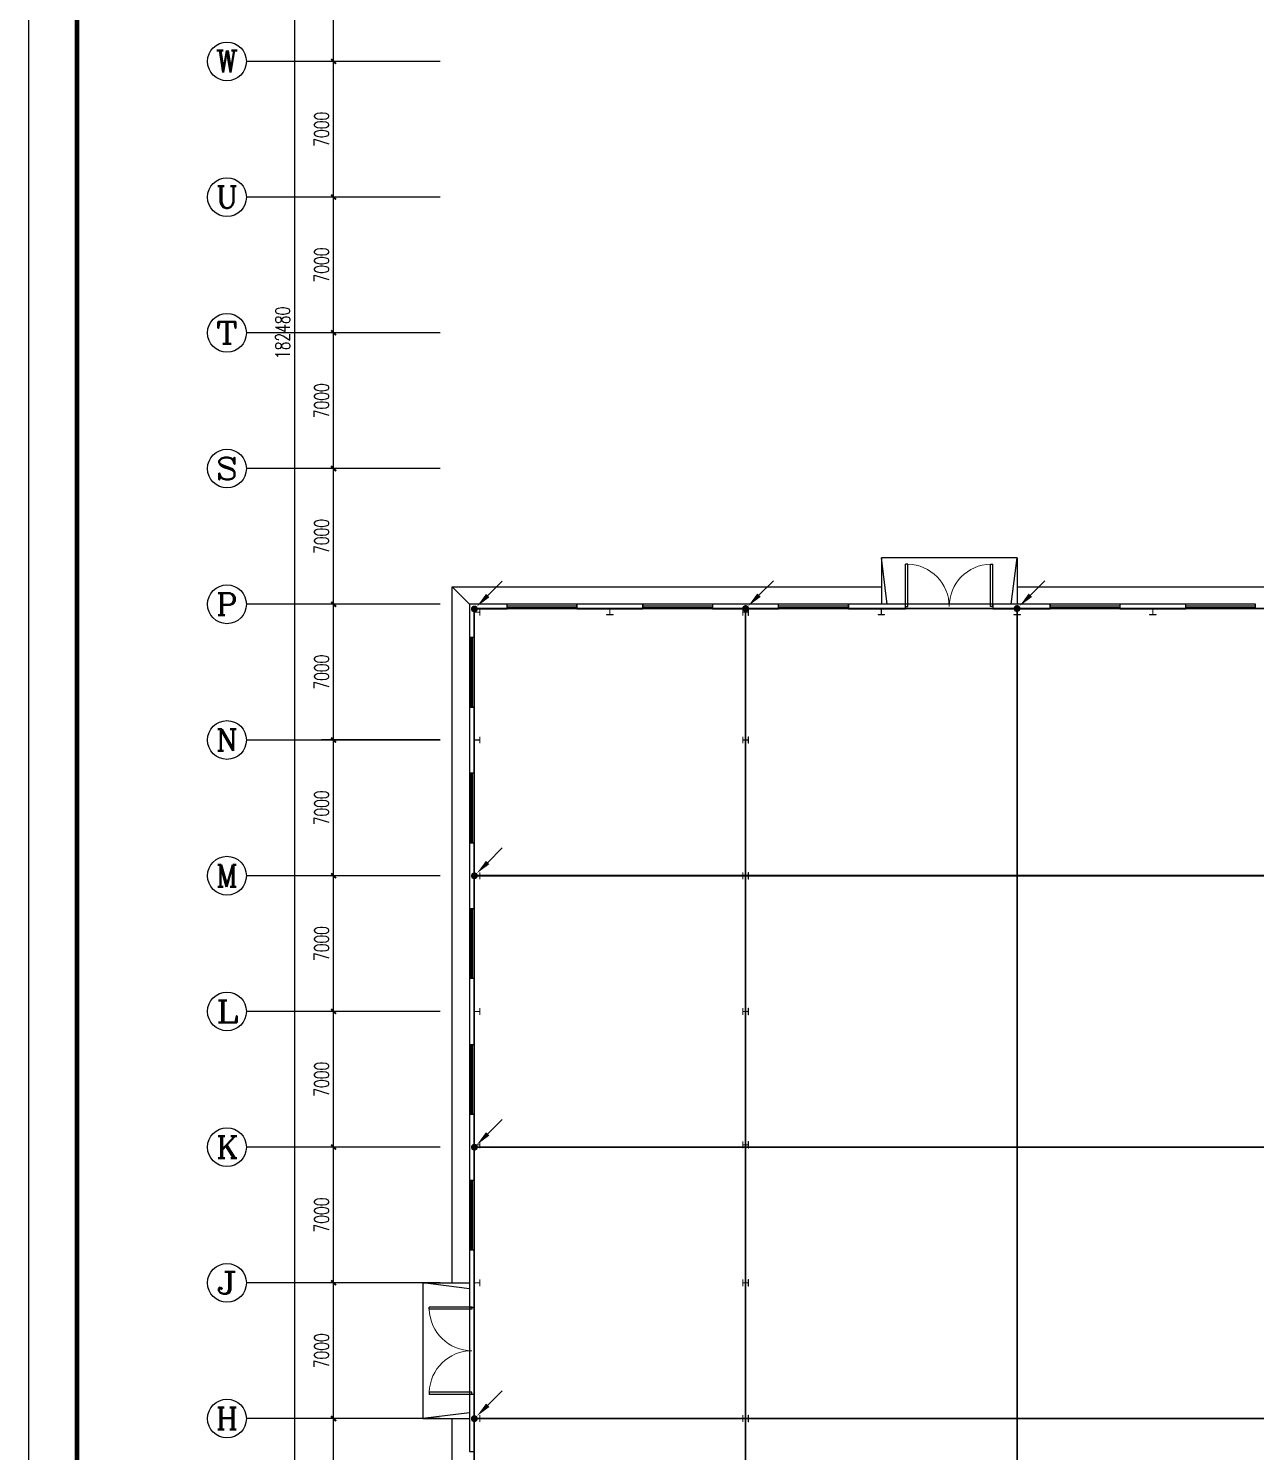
# Model space of a CAD drawing. Extents: x -496980 to 486425, y -292187 to -29437.
# Drawn here: x 177129 to 240417, y -216144 to -142744 of the extents above; entities that cross this region are included whole.
import ezdxf
from ezdxf.enums import TextEntityAlignment as Align

# ---------------------------------------------------------------- set-up
doc = ezdxf.new("R2010")
doc.units = 0
doc.header["$LTSCALE"] = 1000
doc.header["$MEASUREMENT"] = 0
for name, color, linetype in [('AXIS', 3, 'Continuous'), ('AXIS_TEXT', 7, 'Continuous'), ('LWIRE', 4, 'Continuous'), ('PUB_TITLE', 4, 'Continuous'), ('STAIR', 2, 'Continuous'), ('WALL', 9, 'Continuous'), ('WINDOW', 4, 'Continuous'), ('WIRE-接地', 4, 'Continuous')]:
    doc.layers.add(name, color=color, linetype=linetype)
doc.layers.add('STXT_XG_THIN', color=2, linetype='Continuous', lineweight=0)
doc.styles.add('_TCH_AXIS', font='COMPLEX', dxfattribs={"bigfont": 'GBCBIG'})
doc.styles.add('_TCH_DIM_T3', font='SIMPLEX', dxfattribs={"width": 0.705882, "bigfont": 'GBCBIG'})
doc.styles.add('COMPLEX', font='COMPLEX')
doc.styles.get("Standard").update_dxf_attribs({"font": 'gbenor.shx', "bigfont": 'gbcbig.shx'})
doc.styles.add('TG_LINETYPE', font='SIMPLEX', dxfattribs={"width": 0.8, "height": 3, "bigfont": 'HZTXT'})
doc.linetypes.add('TG_E', pattern='A,2,-0.4,["E",TG_LINETYPE,S=0.1,R=0,X=-0.28,Y=-0.15],0', length=2.4)
doc.dimstyles.new('_TCH_ARCH&&250', dxfattribs={"dimtxt": 743.75, "dimasz": 250, "dimexe": 625, "dimexo": 750, "dimgap": 250, "dimtad": 1, "dimdec": 0, "dimzin": 0, "dimdsep": 46, "dimtxsty": '_TCH_DIM_T3', "dimblk": 'ARCHTICK', "dimcen": 0.09, "dimclrt": 7, "dimazin": 2, "dimtfac": 1, "dimtdec": 0, "dimtix": 1, "dimtmove": 2, "dimatfit": 3, "dimfxl": 0, "dimtolj": 1, "dimtzin": 0, "dimarcsym": 0})

# ---------------------------------------------------------------- blocks, each defined once
blk = doc.blocks.new('$TelecSys$00000078')
for p, q in [((1.15, 1.15), (0.55, 0.55)), ((0.104, 0.104), (0.104, 0.104)), ((-0.104, -0.104), (-0.104, -0.104))]:
    blk.add_line(p, q)
at = {"const_width": 0.142}
blk.add_lwpolyline([(-0.071, 0, 1), (0.071, 0, 1)], format="xyb", close=True, dxfattribs=at)
blk.add_solid([(0.62, 0.48), (0.48, 0.62), (0.1, 0.1)])
at = {"width": 0.8, "flags": 9}
blk.add_attdef('A', (0, 0), '', height=0.00002, dxfattribs=at)
blk = doc.blocks.new('_ArchTick')
at = {"color": 0, "linetype": 'ByBlock', "const_width": 0.4}
blk.add_lwpolyline([(-0.5, -0.5), (0.5, 0.5)], dxfattribs=at)
blk = doc.blocks.new('*D122')
at = {"layer": 'AXIS', "color": 0, "lineweight": -2}
for p, q in [((198367, -214444), (192242, -214444)), ((192867, -221444), (192867, -214444)), ((198367, -221444), (192242, -221444))]:
    blk.add_line(p, q, dxfattribs=at)
at = {"layer": 'Defpoints', "color": 0}
for p in [(192867, -214444), (199117, -214444), (199117, -221444)]:
    blk.add_point(p, dxfattribs=at)
at = {"layer": 'AXIS', "color": 0, "lineweight": -2, "xscale": 250, "yscale": 250, "zscale": 250}
for p, rotation in [((192867, -214444), 90), ((192867, -221444), 270)]:
    blk.add_blockref('_ArchTick', p, dxfattribs=dict(at, rotation=rotation))
at = {"layer": 'AXIS', "color": 7, "insert": (192245, -217944), "char_height": 743.8, "attachment_point": 5, "rotation": 90, "style": '_TCH_DIM_T3'}
blk.add_mtext('\\A1;7000', dxfattribs=at)
blk = doc.blocks.new('*D123')
at = {"layer": 'AXIS', "color": 0, "lineweight": -2}
for p, q in [((198367, -207444), (192242, -207444)), ((192867, -214444), (192867, -207444)), ((198367, -214444), (192242, -214444))]:
    blk.add_line(p, q, dxfattribs=at)
at = {"layer": 'Defpoints', "color": 0}
for p in [(192867, -207444), (199117, -207444), (199117, -214444)]:
    blk.add_point(p, dxfattribs=at)
at = {"layer": 'AXIS', "color": 0, "lineweight": -2, "xscale": 250, "yscale": 250, "zscale": 250}
for p, rotation in [((192867, -207444), 90), ((192867, -214444), 270)]:
    blk.add_blockref('_ArchTick', p, dxfattribs=dict(at, rotation=rotation))
at = {"layer": 'AXIS', "color": 7, "insert": (192245, -210944), "char_height": 743.8, "attachment_point": 5, "rotation": 90, "style": '_TCH_DIM_T3'}
blk.add_mtext('\\A1;7000', dxfattribs=at)
blk = doc.blocks.new('*D124')
at = {"layer": 'AXIS', "color": 0, "lineweight": -2}
for p, q in [((198367, -200444), (192242, -200444)), ((192867, -207444), (192867, -200444)), ((198367, -207444), (192242, -207444))]:
    blk.add_line(p, q, dxfattribs=at)
at = {"layer": 'Defpoints', "color": 0}
for p in [(192867, -200444), (199117, -200444), (199117, -207444)]:
    blk.add_point(p, dxfattribs=at)
at = {"layer": 'AXIS', "color": 0, "lineweight": -2, "xscale": 250, "yscale": 250, "zscale": 250}
for p, rotation in [((192867, -200444), 90), ((192867, -207444), 270)]:
    blk.add_blockref('_ArchTick', p, dxfattribs=dict(at, rotation=rotation))
at = {"layer": 'AXIS', "color": 7, "insert": (192245, -203944), "char_height": 743.8, "attachment_point": 5, "rotation": 90, "style": '_TCH_DIM_T3'}
blk.add_mtext('\\A1;7000', dxfattribs=at)
blk = doc.blocks.new('*D125')
at = {"layer": 'AXIS', "color": 0, "lineweight": -2}
for p, q in [((198367, -193444), (192242, -193444)), ((192867, -200444), (192867, -193444)), ((198367, -200444), (192242, -200444))]:
    blk.add_line(p, q, dxfattribs=at)
at = {"layer": 'Defpoints', "color": 0}
for p in [(192867, -193444), (199117, -193444), (199117, -200444)]:
    blk.add_point(p, dxfattribs=at)
at = {"layer": 'AXIS', "color": 0, "lineweight": -2, "xscale": 250, "yscale": 250, "zscale": 250}
for p, rotation in [((192867, -193444), 90), ((192867, -200444), 270)]:
    blk.add_blockref('_ArchTick', p, dxfattribs=dict(at, rotation=rotation))
at = {"layer": 'AXIS', "color": 7, "insert": (192245, -196944), "char_height": 743.8, "attachment_point": 5, "rotation": 90, "style": '_TCH_DIM_T3'}
blk.add_mtext('\\A1;7000', dxfattribs=at)
blk = doc.blocks.new('*D126')
at = {"layer": 'AXIS', "color": 0, "lineweight": -2}
for p, q in [((198367, -186444), (192242, -186444)), ((192867, -193444), (192867, -186444)), ((198367, -193444), (192242, -193444))]:
    blk.add_line(p, q, dxfattribs=at)
at = {"layer": 'Defpoints', "color": 0}
for p in [(192867, -186444), (199117, -186444), (199117, -193444)]:
    blk.add_point(p, dxfattribs=at)
at = {"layer": 'AXIS', "color": 0, "lineweight": -2, "xscale": 250, "yscale": 250, "zscale": 250}
for p, rotation in [((192867, -186444), 90), ((192867, -193444), 270)]:
    blk.add_blockref('_ArchTick', p, dxfattribs=dict(at, rotation=rotation))
at = {"layer": 'AXIS', "color": 7, "insert": (192245, -189944), "char_height": 743.8, "attachment_point": 5, "rotation": 90, "style": '_TCH_DIM_T3'}
blk.add_mtext('\\A1;7000', dxfattribs=at)
blk = doc.blocks.new('*D127')
at = {"layer": 'AXIS', "color": 0, "lineweight": -2}
for p, q in [((198367, -179444), (192242, -179444)), ((192867, -186444), (192867, -179444)), ((198367, -186444), (192242, -186444))]:
    blk.add_line(p, q, dxfattribs=at)
at = {"layer": 'Defpoints', "color": 0}
for p in [(192867, -179444), (199117, -179444), (199117, -186444)]:
    blk.add_point(p, dxfattribs=at)
at = {"layer": 'AXIS', "color": 0, "lineweight": -2, "xscale": 250, "yscale": 250, "zscale": 250}
for p, rotation in [((192867, -179444), 90), ((192867, -186444), 270)]:
    blk.add_blockref('_ArchTick', p, dxfattribs=dict(at, rotation=rotation))
at = {"layer": 'AXIS', "color": 7, "insert": (192245, -182944), "char_height": 743.8, "attachment_point": 5, "rotation": 90, "style": '_TCH_DIM_T3'}
blk.add_mtext('\\A1;7000', dxfattribs=at)
blk = doc.blocks.new('*D128')
at = {"layer": 'AXIS', "color": 0, "lineweight": -2}
for p, q in [((198367, -172444), (192242, -172444)), ((192867, -179444), (192867, -172444)), ((198367, -179444), (192242, -179444))]:
    blk.add_line(p, q, dxfattribs=at)
at = {"layer": 'Defpoints', "color": 0}
for p in [(192867, -172444), (199117, -172444), (199117, -179444)]:
    blk.add_point(p, dxfattribs=at)
at = {"layer": 'AXIS', "color": 0, "lineweight": -2, "xscale": 250, "yscale": 250, "zscale": 250}
for p, rotation in [((192867, -172444), 90), ((192867, -179444), 270)]:
    blk.add_blockref('_ArchTick', p, dxfattribs=dict(at, rotation=rotation))
at = {"layer": 'AXIS', "color": 7, "insert": (192245, -175944), "char_height": 743.8, "attachment_point": 5, "rotation": 90, "style": '_TCH_DIM_T3'}
blk.add_mtext('\\A1;7000', dxfattribs=at)
blk = doc.blocks.new('*D129')
at = {"layer": 'AXIS', "color": 0, "lineweight": -2}
for p, q in [((198367, -165444), (192242, -165444)), ((192867, -172444), (192867, -165444)), ((198367, -172444), (192242, -172444))]:
    blk.add_line(p, q, dxfattribs=at)
at = {"layer": 'Defpoints', "color": 0}
for p in [(192867, -165444), (199117, -165444), (199117, -172444)]:
    blk.add_point(p, dxfattribs=at)
at = {"layer": 'AXIS', "color": 0, "lineweight": -2, "xscale": 250, "yscale": 250, "zscale": 250}
for p, rotation in [((192867, -165444), 90), ((192867, -172444), 270)]:
    blk.add_blockref('_ArchTick', p, dxfattribs=dict(at, rotation=rotation))
at = {"layer": 'AXIS', "color": 7, "insert": (192245, -168944), "char_height": 743.8, "attachment_point": 5, "rotation": 90, "style": '_TCH_DIM_T3'}
blk.add_mtext('\\A1;7000', dxfattribs=at)
blk = doc.blocks.new('*D130')
at = {"layer": 'AXIS', "color": 0, "lineweight": -2}
for p, q in [((198367, -158444), (192242, -158444)), ((192867, -165444), (192867, -158444)), ((198367, -165444), (192242, -165444))]:
    blk.add_line(p, q, dxfattribs=at)
at = {"layer": 'Defpoints', "color": 0}
for p in [(192867, -158444), (199117, -158444), (199117, -165444)]:
    blk.add_point(p, dxfattribs=at)
at = {"layer": 'AXIS', "color": 0, "lineweight": -2, "xscale": 250, "yscale": 250, "zscale": 250}
for p, rotation in [((192867, -158444), 90), ((192867, -165444), 270)]:
    blk.add_blockref('_ArchTick', p, dxfattribs=dict(at, rotation=rotation))
at = {"layer": 'AXIS', "color": 7, "insert": (192245, -161944), "char_height": 743.8, "attachment_point": 5, "rotation": 90, "style": '_TCH_DIM_T3'}
blk.add_mtext('\\A1;7000', dxfattribs=at)
blk = doc.blocks.new('*D131')
at = {"layer": 'AXIS', "color": 0, "lineweight": -2}
for p, q in [((198367, -151444), (192242, -151444)), ((192867, -158444), (192867, -151444)), ((198367, -158444), (192242, -158444))]:
    blk.add_line(p, q, dxfattribs=at)
at = {"layer": 'Defpoints', "color": 0}
for p in [(192867, -151444), (199117, -151444), (199117, -158444)]:
    blk.add_point(p, dxfattribs=at)
at = {"layer": 'AXIS', "color": 0, "lineweight": -2, "xscale": 250, "yscale": 250, "zscale": 250}
for p, rotation in [((192867, -151444), 90), ((192867, -158444), 270)]:
    blk.add_blockref('_ArchTick', p, dxfattribs=dict(at, rotation=rotation))
at = {"layer": 'AXIS', "color": 7, "insert": (192245, -154944), "char_height": 743.8, "attachment_point": 5, "rotation": 90, "style": '_TCH_DIM_T3'}
blk.add_mtext('\\A1;7000', dxfattribs=at)
blk = doc.blocks.new('*D132')
at = {"layer": 'AXIS', "color": 0, "lineweight": -2}
for p, q in [((198367, -144444), (192242, -144444)), ((192867, -151444), (192867, -144444)), ((198367, -151444), (192242, -151444))]:
    blk.add_line(p, q, dxfattribs=at)
at = {"layer": 'Defpoints', "color": 0}
for p in [(192867, -144444), (199117, -144444), (199117, -151444)]:
    blk.add_point(p, dxfattribs=at)
at = {"layer": 'AXIS', "color": 0, "lineweight": -2, "xscale": 250, "yscale": 250, "zscale": 250}
for p, rotation in [((192867, -144444), 90), ((192867, -151444), 270)]:
    blk.add_blockref('_ArchTick', p, dxfattribs=dict(at, rotation=rotation))
at = {"layer": 'AXIS', "color": 7, "insert": (192245, -147944), "char_height": 743.8, "attachment_point": 5, "rotation": 90, "style": '_TCH_DIM_T3'}
blk.add_mtext('\\A1;7000', dxfattribs=at)
blk = doc.blocks.new('*D133')
at = {"layer": 'AXIS', "color": 0, "lineweight": -2}
for p, q in [((198367, -137444), (192242, -137444)), ((192867, -144444), (192867, -137444)), ((198367, -144444), (192242, -144444))]:
    blk.add_line(p, q, dxfattribs=at)
at = {"layer": 'Defpoints', "color": 0}
for p in [(192867, -137444), (199117, -137444), (199117, -144444)]:
    blk.add_point(p, dxfattribs=at)
at = {"layer": 'AXIS', "color": 0, "lineweight": -2, "xscale": 250, "yscale": 250, "zscale": 250}
for p, rotation in [((192867, -137444), 90), ((192867, -144444), 270)]:
    blk.add_blockref('_ArchTick', p, dxfattribs=dict(at, rotation=rotation))
at = {"layer": 'AXIS', "color": 7, "insert": (192245, -140944), "char_height": 743.8, "attachment_point": 5, "rotation": 90, "style": '_TCH_DIM_T3'}
blk.add_mtext('\\A1;7000', dxfattribs=at)
blk = doc.blocks.new('*D146')
at = {"layer": 'AXIS', "color": 0, "lineweight": -2}
for p, q in [((198367, -67204), (190242, -67204)), ((190867, -249684), (190867, -67204)), ((198367, -249684), (190242, -249684))]:
    blk.add_line(p, q, dxfattribs=at)
at = {"layer": 'Defpoints', "color": 0}
for p in [(190867, -67204), (199117, -67204), (199117, -249684)]:
    blk.add_point(p, dxfattribs=at)
at = {"layer": 'AXIS', "color": 0, "lineweight": -2, "xscale": 250, "yscale": 250, "zscale": 250}
for p, rotation in [((190867, -67204), 90), ((190867, -249684), 270)]:
    blk.add_blockref('_ArchTick', p, dxfattribs=dict(at, rotation=rotation))
at = {"layer": 'AXIS', "color": 7, "insert": (190245, -158444), "char_height": 743.8, "attachment_point": 5, "rotation": 90, "style": '_TCH_DIM_T3'}
blk.add_mtext('\\A1;182480', dxfattribs=at)
blk = doc.blocks.new('$TCHSYS$WIN2D')
for p, q in [((-0.5, 0.5), (0.5, 0.5)), ((-0.5, 0.5), (-0.5, -0.5)), ((0.5, 0.5), (0.5, -0.5)), ((0.5, 0.167), (-0.5, 0.167)), ((0.5, -0.167), (-0.5, -0.167)), ((-0.5, -0.5), (0.5, -0.5))]:
    blk.add_line(p, q)
blk = doc.blocks.new('$DorLib2D$00000002')
for p, q in [((-0.5, 0), (-0.5, 0.4875)), ((-0.475, 0.4875), (-0.5, 0.4875)), ((-0.475, 0), (-0.475, 0.4875)), ((0.475, 0), (0.475, 0.4875)), ((0.475, 0.4875), (0.5, 0.4875)), ((0.5, 0), (0.5, 0.4875)), ((-0.5, 0), (-0.475, 0)), ((0.5, 0), (0.475, 0))]:
    blk.add_line(p, q)
at = {"lineweight": 13}
for centre, start, end in [((-0.4875, 0), 0, 88.53072), ((0.4875, 0), 91.46928, 180)]:
    blk.add_arc(centre, 0.4875, start, end, dxfattribs=at)
blk = doc.blocks.new('_AXISO')
blk.add_circle((0, 0), 0.5)
at = {"layer": 'AXIS_TEXT', "style": 'COMPLEX', "width": 1.041667}
blk.add_attdef('A', text='', height=0.56, dxfattribs=at).set_placement((-0.25, -0.28), (0.25, -0.28), align=Align.FIT)

msp = doc.modelspace()

# ---------------------------------------------------------------- linework, layer by layer
at = {"color": 2}
msp.add_line((199877.3, -172444.2), (198977.3, -171544.2), dxfattribs=at)
for points in [[(228117.3, -171544.2), (240977.3, -171544.2), (240977.3, -137444.2)], [(198977.3, -207444.2), (198977.3, -171544.2), (221117.3, -171544.2)], [(228117.3, -250584.2), (198977.3, -250584.2), (198977.3, -214444.2)]]:
    msp.add_lwpolyline(points, dxfattribs=at)
at = {"layer": 'AXIS'}
for p, q in [((198368, -144444.2), (188368, -144444.3)), ((198368.1, -151444.2), (188368.1, -151444.3)), ((198368.1, -158444.2), (188368.1, -158444.3)), ((198368.2, -165444.2), (188368.2, -165444.3)), ((198368.2, -172444.2), (188368.2, -172444.3)), ((198368.3, -179444.2), (188368.3, -179444.3)), ((198368.3, -186444.2), (188368.3, -186444.3)), ((198368.4, -193444.2), (188368.4, -193444.3)), ((198368.5, -200444.2), (188368.5, -200444.3)), ((198368.5, -207444.2), (188368.5, -207444.3)), ((198368.6, -214444.2), (188368.6, -214444.3))]:
    msp.add_line(p, q, dxfattribs=at)
at = {"layer": 'PUB_TITLE'}
msp.add_lwpolyline([(177129, -29436.9), (177129, -292186.9), (325629, -292186.9), (325629, -29436.9)], close=True, dxfattribs=at)
at = {"layer": 'PUB_TITLE', "const_width": 250}
msp.add_lwpolyline([(179629, -35686.9), (179629, -289686.9), (323129, -289686.9), (323129, -35686.9)], close=True, dxfattribs=at)
at = {"layer": 'STAIR'}
for p, q in [((228117.3, -170044.2), (221117.3, -170044.2)), ((221117.3, -170044.2), (221117.3, -172444.2)), ((221417.3, -172444.2), (221117.3, -170044.2)), ((227817.3, -172444.2), (228117.3, -170044.2)), ((228117.3, -170044.2), (228117.3, -172444.2)), ((228117.3, -172444.2), (221117.3, -172444.2)), ((197477.3, -207444.2), (197477.3, -214444.2)), ((197477.3, -207444.2), (199877.3, -207444.2)), ((199877.3, -207744.2), (197477.3, -207444.2)), ((199877.3, -207444.2), (199877.3, -214444.2)), ((199877.3, -214144.2), (197477.3, -214444.2)), ((197477.3, -214444.2), (199877.3, -214444.2))]:
    msp.add_line(p, q, dxfattribs=at)
at = {"layer": 'STXT_XG_THIN', "color": 2}
for points in [[(200117.3, -173024.2), (200117.3, -172684.2), (200127.5, -172684.2), (200127.5, -172851.3), (200407.1, -172851.3), (200407.1, -172684.2), (200417.3, -172684.2), (200417.3, -173024.2), (200407.1, -173024.2), (200407.1, -172857.1), (200127.5, -172857.1), (200127.5, -173024.2), (200117.3, -173024.2)], [(206947.3, -172684.2), (207287.3, -172684.2), (207287.3, -172694.4), (207120.2, -172694.4), (207120.2, -172974), (207287.3, -172974), (207287.3, -172984.2), (206947.3, -172984.2), (206947.3, -172974), (207114.4, -172974), (207114.4, -172694.4), (206947.3, -172694.4), (206947.3, -172684.2)], [(213967.3, -173024.2), (213967.3, -172684.2), (213977.5, -172684.2), (213977.5, -172851.3), (214257.1, -172851.3), (214257.1, -172684.2), (214267.3, -172684.2), (214267.3, -173024.2), (214257.1, -173024.2), (214257.1, -172857.1), (213977.5, -172857.1), (213977.5, -173024.2), (213967.3, -173024.2)], [(220947.3, -172684.2), (221287.3, -172684.2), (221287.3, -172694.4), (221120.2, -172694.4), (221120.2, -172974), (221287.3, -172974), (221287.3, -172984.2), (220947.3, -172984.2), (220947.3, -172974), (221114.4, -172974), (221114.4, -172694.4), (220947.3, -172694.4), (220947.3, -172684.2)], [(227947.3, -172684.2), (228287.3, -172684.2), (228287.3, -172694.4), (228120.2, -172694.4), (228120.2, -172974), (228287.3, -172974), (228287.3, -172984.2), (227947.3, -172984.2), (227947.3, -172974), (228114.4, -172974), (228114.4, -172694.4), (227947.3, -172694.4), (227947.3, -172684.2)], [(234947.3, -172684.2), (235287.3, -172684.2), (235287.3, -172694.4), (235120.2, -172694.4), (235120.2, -172974), (235287.3, -172974), (235287.3, -172984.2), (234947.3, -172984.2), (234947.3, -172974), (235114.4, -172974), (235114.4, -172694.4), (234947.3, -172694.4), (234947.3, -172684.2)], [(200117.3, -179614.2), (200117.3, -179274.2), (200127.5, -179274.2), (200127.5, -179441.3), (200407.1, -179441.3), (200407.1, -179274.2), (200417.3, -179274.2), (200417.3, -179614.2), (200407.1, -179614.2), (200407.1, -179447.1), (200127.5, -179447.1), (200127.5, -179614.2), (200117.3, -179614.2)], [(213967.3, -179614.2), (213967.3, -179274.2), (213977.5, -179274.2), (213977.5, -179441.3), (214257.1, -179441.3), (214257.1, -179274.2), (214267.3, -179274.2), (214267.3, -179614.2), (214257.1, -179614.2), (214257.1, -179447.1), (213977.5, -179447.1), (213977.5, -179614.2), (213967.3, -179614.2)], [(200117.3, -186614.2), (200117.3, -186274.2), (200127.5, -186274.2), (200127.5, -186441.3), (200407.1, -186441.3), (200407.1, -186274.2), (200417.3, -186274.2), (200417.3, -186614.2), (200407.1, -186614.2), (200407.1, -186447.1), (200127.5, -186447.1), (200127.5, -186614.2), (200117.3, -186614.2)], [(213967.3, -186614.2), (213967.3, -186274.2), (213977.5, -186274.2), (213977.5, -186441.3), (214257.1, -186441.3), (214257.1, -186274.2), (214267.3, -186274.2), (214267.3, -186614.2), (214257.1, -186614.2), (214257.1, -186447.1), (213977.5, -186447.1), (213977.5, -186614.2), (213967.3, -186614.2)], [(200117.3, -193614.2), (200117.3, -193274.2), (200127.5, -193274.2), (200127.5, -193441.3), (200407.1, -193441.3), (200407.1, -193274.2), (200417.3, -193274.2), (200417.3, -193614.2), (200407.1, -193614.2), (200407.1, -193447.1), (200127.5, -193447.1), (200127.5, -193614.2), (200117.3, -193614.2)], [(213967.3, -193614.2), (213967.3, -193274.2), (213977.5, -193274.2), (213977.5, -193441.3), (214257.1, -193441.3), (214257.1, -193274.2), (214267.3, -193274.2), (214267.3, -193614.2), (214257.1, -193614.2), (214257.1, -193447.1), (213977.5, -193447.1), (213977.5, -193614.2), (213967.3, -193614.2)], [(200117.3, -200489.2), (200117.3, -200149.2), (200127.5, -200149.2), (200127.5, -200316.3), (200407.1, -200316.3), (200407.1, -200149.2), (200417.3, -200149.2), (200417.3, -200489.2), (200407.1, -200489.2), (200407.1, -200322.1), (200127.5, -200322.1), (200127.5, -200489.2), (200117.3, -200489.2)], [(213967.3, -200489.2), (213967.3, -200149.2), (213977.5, -200149.2), (213977.5, -200316.3), (214257.1, -200316.3), (214257.1, -200149.2), (214267.3, -200149.2), (214267.3, -200489.2), (214257.1, -200489.2), (214257.1, -200322.1), (213977.5, -200322.1), (213977.5, -200489.2), (213967.3, -200489.2)], [(200117.3, -207614.2), (200117.3, -207274.2), (200127.5, -207274.2), (200127.5, -207441.3), (200407.1, -207441.3), (200407.1, -207274.2), (200417.3, -207274.2), (200417.3, -207614.2), (200407.1, -207614.2), (200407.1, -207447.1), (200127.5, -207447.1), (200127.5, -207614.2), (200117.3, -207614.2)], [(213967.3, -207614.2), (213967.3, -207274.2), (213977.5, -207274.2), (213977.5, -207441.3), (214257.1, -207441.3), (214257.1, -207274.2), (214267.3, -207274.2), (214267.3, -207614.2), (214257.1, -207614.2), (214257.1, -207447.1), (213977.5, -207447.1), (213977.5, -207614.2), (213967.3, -207614.2)], [(200117.3, -214614.2), (200117.3, -214274.2), (200127.5, -214274.2), (200127.5, -214441.3), (200407.1, -214441.3), (200407.1, -214274.2), (200417.3, -214274.2), (200417.3, -214614.2), (200407.1, -214614.2), (200407.1, -214447.1), (200127.5, -214447.1), (200127.5, -214614.2), (200117.3, -214614.2)], [(213967.3, -214614.2), (213967.3, -214274.2), (213977.5, -214274.2), (213977.5, -214441.3), (214257.1, -214441.3), (214257.1, -214274.2), (214267.3, -214274.2), (214267.3, -214614.2), (214257.1, -214614.2), (214257.1, -214447.1), (213977.5, -214447.1), (213977.5, -214614.2), (213967.3, -214614.2)]]:
    msp.add_lwpolyline(points, dxfattribs=at)
at = {"layer": 'WALL', "color": 5}
for p, q in [((201817.3, -172444.2), (199877.3, -172444.2)), ((199877.3, -172444.2), (199877.3, -174144.2)), ((201817.3, -172684.2), (201817.3, -172444.2)), ((208817.3, -172444.2), (205417.3, -172444.2)), ((205417.3, -172444.2), (205417.3, -172684.2)), ((208817.3, -172684.2), (208817.3, -172444.2)), ((215817.3, -172444.2), (212417.3, -172444.2)), ((212417.3, -172444.2), (212417.3, -172684.2)), ((215817.3, -172684.2), (215817.3, -172444.2)), ((222367.3, -172444.2), (219417.3, -172444.2)), ((219417.3, -172444.2), (219417.3, -172684.2)), ((222367.3, -172684.2), (222367.3, -172444.2)), ((229817.3, -172444.2), (226867.3, -172444.2)), ((226867.3, -172444.2), (226867.3, -172684.2)), ((229817.3, -172684.2), (229817.3, -172444.2)), ((236817.3, -172444.2), (233417.3, -172444.2)), ((233417.3, -172444.2), (233417.3, -172684.2)), ((236817.3, -172684.2), (236817.3, -172444.2)), ((200117.3, -172684.2), (201817.3, -172684.2)), ((200117.3, -174144.2), (200117.3, -172684.2)), ((205417.3, -172684.2), (208817.3, -172684.2)), ((212417.3, -172684.2), (215817.3, -172684.2)), ((219417.3, -172684.2), (222367.3, -172684.2)), ((226867.3, -172684.2), (229817.3, -172684.2)), ((233417.3, -172684.2), (236817.3, -172684.2)), ((199877.3, -174144.2), (200117.3, -174144.2)), ((199877.3, -177744.2), (199877.3, -181144.2)), ((200117.3, -177744.2), (199877.3, -177744.2)), ((200117.3, -181144.2), (200117.3, -177744.2)), ((199877.3, -181144.2), (200117.3, -181144.2)), ((199877.3, -184744.2), (199877.3, -188144.2)), ((200117.3, -184744.2), (199877.3, -184744.2)), ((200117.3, -188144.2), (200117.3, -184744.2)), ((199877.3, -188144.2), (200117.3, -188144.2)), ((199877.3, -191744.2), (199877.3, -195144.2)), ((200117.3, -191744.2), (199877.3, -191744.2)), ((200117.3, -195144.2), (200117.3, -191744.2)), ((199877.3, -195144.2), (200117.3, -195144.2)), ((199877.3, -198744.2), (199877.3, -202144.2)), ((200117.3, -198744.2), (199877.3, -198744.2)), ((200117.3, -202144.2), (200117.3, -198744.2)), ((199877.3, -202144.2), (200117.3, -202144.2)), ((199877.3, -205744.2), (199877.3, -208694.2)), ((200117.3, -205744.2), (199877.3, -205744.2)), ((200117.3, -208694.2), (200117.3, -205744.2)), ((199877.3, -208694.2), (200117.3, -208694.2)), ((199877.3, -213194.2), (199877.3, -216144.2)), ((200117.3, -213194.2), (199877.3, -213194.2)), ((200117.3, -216144.2), (200117.3, -213194.2)), ((199877.3, -216144.2), (200117.3, -216144.2))]:
    msp.add_line(p, q, dxfattribs=at)
at = {"layer": 'WIRE-接地', "linetype": 'TG_E', "const_width": 87.5}
for points in [[(242117.3, -67444.2), (242117.3, -172664.2), (200117.3, -172664.2), (200117.3, -249444.2), (270117.3, -249444.2), (270117.3, -247444.2), (275117.3, -247444.2), (275117.3, -233425), (281117.3, -233425), (281117.3, -228444.2), (291117.3, -228444.2), (291117.3, -200444.2), (298117.3, -200444.2), (298117.3, -179444.2), (305617.2, -179444.2), (305617.2, -123438.4), (298117.3, -123438.4), (298117.3, -67444.2), (242117.3, -67444.2)], [(214117.3, -172684.2), (214117.3, -249444.2)], [(228117.3, -172684.2), (228117.3, -249444.2)], [(200127.5, -186441.3), (298117.3, -186441.3)], [(200127.5, -200441.3), (298117.3, -200441.3)], [(200127.5, -214441.3), (291107.1, -214441.3)]]:
    msp.add_lwpolyline(points, dxfattribs=at)

# ---------------------------------------------------------------- block references
at = {"layer": 'AXIS'}
ref = msp.add_blockref('_AXISO', (187368, -144444.3), dxfattribs=dict(at, xscale=2000, yscale=2000, zscale=2000))
ref.add_attrib('A', 'W', dxfattribs={"layer": 'AXIS_TEXT', "height": 1131.4, "style": '_TCH_AXIS', "width": 0.954545}).set_placement((186802.3, -145010), (187933.7, -145010), align=Align.FIT)
ref = msp.add_blockref('_AXISO', (187368.1, -151444.3), dxfattribs=dict(at, xscale=2000, yscale=2000, zscale=2000))
ref.add_attrib('A', 'U', dxfattribs={"layer": 'AXIS_TEXT', "height": 1131.4, "style": '_TCH_AXIS', "width": 1.05}).set_placement((186802.4, -152010), (187933.7, -152010), align=Align.FIT)
ref = msp.add_blockref('_AXISO', (187368.1, -158444.3), dxfattribs=dict(at, xscale=2000, yscale=2000, zscale=2000))
ref.add_attrib('A', 'T', dxfattribs={"layer": 'AXIS_TEXT', "height": 1131.4, "style": '_TCH_AXIS', "width": 1.4}).set_placement((186802.4, -159010), (187933.8, -159010), align=Align.FIT)
ref = msp.add_blockref('_AXISO', (187368.2, -165444.3), dxfattribs=dict(at, xscale=2000, yscale=2000, zscale=2000))
ref.add_attrib('A', 'S', dxfattribs={"layer": 'AXIS_TEXT', "height": 1131.4, "style": '_TCH_AXIS', "width": 1.5}).set_placement((186802.5, -166010), (187933.9, -166010), align=Align.FIT)
ref = msp.add_blockref('_AXISO', (187368.2, -172444.3), dxfattribs=dict(at, xscale=2000, yscale=2000, zscale=2000))
ref.add_attrib('A', 'P', dxfattribs={"layer": 'AXIS_TEXT', "height": 1131.4, "style": '_TCH_AXIS', "width": 1.235294}).set_placement((186802.5, -173010), (187933.9, -173010), align=Align.FIT)
ref = msp.add_blockref('_AXISO', (187368.3, -179444.3), dxfattribs=dict(at, xscale=2000, yscale=2000, zscale=2000))
ref.add_attrib('A', 'N', dxfattribs={"layer": 'AXIS_TEXT', "height": 1131.4, "style": '_TCH_AXIS', "width": 1.105263}).set_placement((186802.6, -180010), (187934, -180010), align=Align.FIT)
ref = msp.add_blockref('_AXISO', (187368.3, -186444.3), dxfattribs=dict(at, xscale=2000, yscale=2000, zscale=2000))
ref.add_attrib('A', 'M', dxfattribs={"layer": 'AXIS_TEXT', "height": 1131.4, "style": '_TCH_AXIS'}).set_placement((186802.7, -187010), (187934, -187010), align=Align.FIT)
ref = msp.add_blockref('_AXISO', (187368.4, -193444.3), dxfattribs=dict(at, xscale=2000, yscale=2000, zscale=2000))
ref.add_attrib('A', 'L', dxfattribs={"layer": 'AXIS_TEXT', "height": 1131.4, "style": '_TCH_AXIS', "width": 1.4}).set_placement((186802.7, -194010), (187934.1, -194010), align=Align.FIT)
ref = msp.add_blockref('_AXISO', (187368.5, -200444.3), dxfattribs=dict(at, xscale=2000, yscale=2000, zscale=2000))
ref.add_attrib('A', 'K', dxfattribs={"layer": 'AXIS_TEXT', "height": 1131.4, "style": '_TCH_AXIS', "width": 1.105263}).set_placement((186802.8, -201010), (187934.2, -201010), align=Align.FIT)
ref = msp.add_blockref('_AXISO', (187368.5, -207444.3), dxfattribs=dict(at, xscale=2000, yscale=2000, zscale=2000))
ref.add_attrib('A', 'J', dxfattribs={"layer": 'AXIS_TEXT', "height": 1131.4, "style": '_TCH_AXIS', "width": 1.909091}).set_placement((186802.8, -208010), (187934.2, -208010), align=Align.FIT)
ref = msp.add_blockref('_AXISO', (187368.6, -214444.3), dxfattribs=dict(at, xscale=2000, yscale=2000, zscale=2000))
ref.add_attrib('A', 'H', dxfattribs={"layer": 'AXIS_TEXT', "height": 1131.4, "style": '_TCH_AXIS', "width": 1.05}).set_placement((186802.9, -215010), (187934.3, -215010), align=Align.FIT)
at = {"layer": 'LWIRE', "xscale": 1250, "yscale": 1250, "zscale": 1250}
for p in [(200127.5, -172684.2), (214117.3, -172664.2), (228117.3, -172664.2), (200127.5, -186447.1), (200127.5, -200447.1), (200127.5, -214447.1)]:
    msp.add_blockref('$TelecSys$00000078', p, dxfattribs=at)
at = {"layer": 'WINDOW'}
for name, p, xscale, yscale, zscale, rotation in [('$DorLib2D$00000002', (224617.3, -172564.2), -4500, -4500, -4500, 180), ('$TCHSYS$WIN2D', (203617.3, -172564.2), 3600, 240, 3600, 180), ('$TCHSYS$WIN2D', (210617.3, -172564.2), 3600, -240, 3600, 180), ('$TCHSYS$WIN2D', (217617.3, -172564.2), 3600, 240, 3600, 180), ('$TCHSYS$WIN2D', (231617.3, -172564.2), 3600, -240, 3600, 180), ('$TCHSYS$WIN2D', (238617.3, -172564.2), 3600, 240, 3600, 180), ('$TCHSYS$WIN2D', (199997.3, -175944.2), 3600, -240, 3600, 270), ('$TCHSYS$WIN2D', (199997.3, -182944.2), 3600, -240, 3600, 270), ('$TCHSYS$WIN2D', (199997.3, -189944.2), 3600, 240, 3600, 270), ('$TCHSYS$WIN2D', (199997.3, -196944.2), 3600, -240, 3600, 270), ('$TCHSYS$WIN2D', (199997.3, -203944.2), 3600, -240, 3600, 270), ('$DorLib2D$00000002', (199997.3, -210944.2), -4500, -4500, -4500, 270)]:
    msp.add_blockref(name, p, dxfattribs=dict(at, xscale=xscale, yscale=yscale, zscale=zscale, rotation=rotation))

# ---------------------------------------------------------------- dimensions: what is measured, and where the dimension line sits
at = {"layer": 'AXIS'}
for p1, p2, distance, picture, middle in [((199117.3, -249684.2), (199117.3, -67204.2), 8250, '*D146', (190245.5, -158444.2)), ((199117.3, -144444.2), (199117.3, -137444.2), 6250, '*D133', (192245.5, -140944.2)), ((199117.3, -151444.2), (199117.3, -144444.2), 6250, '*D132', (192245.5, -147944.2)), ((199117.3, -158444.2), (199117.3, -151444.2), 6250, '*D131', (192245.5, -154944.2)), ((199117.3, -165444.2), (199117.3, -158444.2), 6250, '*D130', (192245.5, -161944.2)), ((199117.3, -172444.2), (199117.3, -165444.2), 6250, '*D129', (192245.5, -168944.2)), ((199117.3, -179444.2), (199117.3, -172444.2), 6250, '*D128', (192245.5, -175944.2)), ((199117.3, -186444.2), (199117.3, -179444.2), 6250, '*D127', (192245.5, -182944.2)), ((199117.3, -193444.2), (199117.3, -186444.2), 6250, '*D126', (192245.5, -189944.2)), ((199117.3, -200444.2), (199117.3, -193444.2), 6250, '*D125', (192245.5, -196944.2)), ((199117.3, -207444.2), (199117.3, -200444.2), 6250, '*D124', (192245.5, -203944.2)), ((199117.3, -214444.2), (199117.3, -207444.2), 6250, '*D123', (192245.5, -210944.2)), ((199117.3, -221444.2), (199117.3, -214444.2), 6250, '*D122', (192245.5, -217944.2))]:
    dim = msp.add_aligned_dim(p1=p1, p2=p2, distance=distance, dimstyle='_TCH_ARCH&&250', dxfattribs=at)
    dim.commit()
    dim.dimension.update_dxf_attribs({"geometry": picture, "text_midpoint": middle})

doc.saveas('drawing.dxf')
